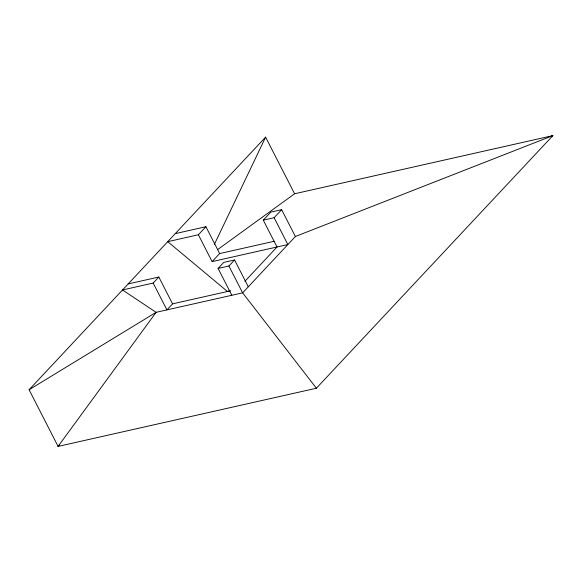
<?xml version="1.0" encoding="UTF-8"?>
<svg xmlns="http://www.w3.org/2000/svg" width="582" height="582" viewBox="0 0 582 582"><rect width="100%" height="100%" fill="white"/><g stroke="black" fill="none" stroke-linecap="round" stroke-linejoin="round"><path stroke-width="0.87" d="M214.314 244.52L265.61 137.119L294.601 193.77L552.9 135.599L316.39 388.23L58.091 446.401L29.1 389.751L265.61 137.119M59.459 445.208L58.091 446.401L156.092 312.33L242.643 292.841L295.38 236.503L552.9 135.599L551.299 136.464M153.175 283.063L158.828 277.025L172.563 303.855L166.903 309.893L153.175 283.063L122.518 289.967L156.092 312.33L29.1 389.751M198.382 234.772L205.912 226.725L219.647 253.563L212.117 261.602L198.382 234.772L167.732 241.675L227.373 291.422L230.006 290.825M231.818 295.278L218.09 268.44L223.743 262.402L234.561 259.965L248.296 286.802M244.891 281.317L277.032 246.986L263.297 220.149L270.826 212.11L281.652 209.673L295.38 236.503M58.091 446.401L59.328 445.07M218.09 268.44L228.908 266.003L234.561 259.965M263.297 220.149L274.122 217.712L281.652 209.673M217.624 249.613L294.601 193.77M175.262 233.629L205.912 226.725M219.647 253.563L274.035 241.312M212.117 261.602L287.85 244.549L274.122 217.712M128.171 283.921L158.828 277.025M172.563 303.855L230.457 290.818M316.39 388.23L242.643 292.841L228.908 266.003"/></g></svg>
